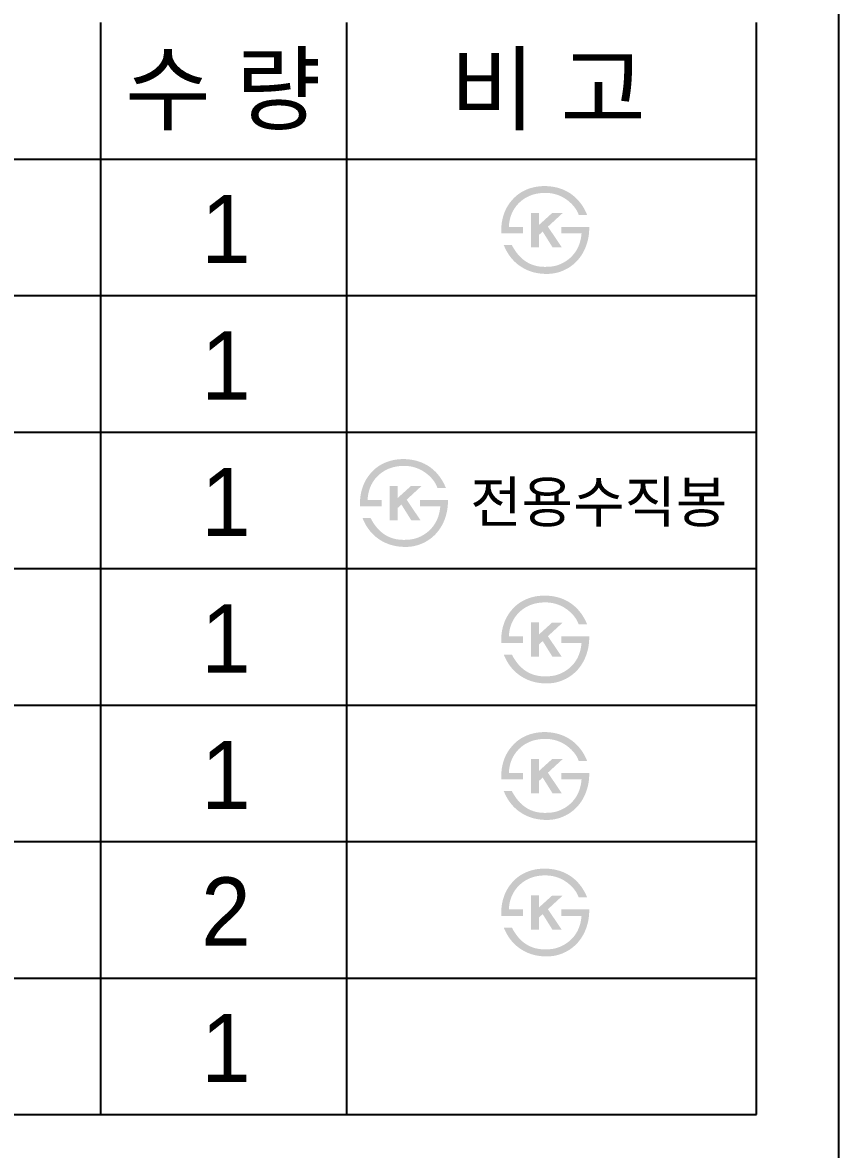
# Model space of a CAD drawing. Header units: millimetres. Extents: x 0 to 5737, y -67 to 2530.
# Drawn here: x 3438.7 to 3737.4, y 1887.2 to 2300 of the extents above; entities that cross this region are included whole.
import ezdxf
from ezdxf.enums import TextEntityAlignment as Align

# ---------------------------------------------------------------- set-up
doc = ezdxf.new("R2010")
doc.units = ezdxf.units.MM
doc.layers.add('TEXT', color=7, linetype='Continuous')
doc.layers.add('도각라인', color=7, linetype='Continuous')
doc.styles.add('타이틀', font='H2GTRM.TTF', dxfattribs={"height": 25})

msp = doc.modelspace()

# ---------------------------------------------------------------- hatches: boundary and pattern name
at = {"layer": 'TEXT'}
for points in [[(3613.93, 2222.79), (3613.91, 2223.2), (3613.9, 2223.61), (3613.9, 2224.02), (3613.91, 2224.42), (3613.92, 2224.83), (3613.95, 2225.23), (3613.98, 2225.63), (3614.02, 2226.03), (3614.07, 2226.42), (3614.12, 2226.82), (3614.19, 2227.21), (3614.26, 2227.6), (3614.35, 2227.99), (3614.44, 2228.37), (3614.54, 2228.76), (3614.65, 2229.14), (3614.77, 2229.52), (3614.9, 2229.9), (3615.03, 2230.28), (3615.18, 2230.65), (3615.33, 2231.01), (3615.5, 2231.37), (3615.67, 2231.72), (3615.85, 2232.07), (3616.03, 2232.41), (3616.23, 2232.74), (3616.43, 2233.07), (3616.64, 2233.39), (3616.86, 2233.71), (3617.09, 2234.02), (3617.33, 2234.32), (3617.83, 2234.94), (3618.1, 2235.24), (3618.38, 2235.54), (3618.66, 2235.83), (3618.95, 2236.1), (3619.25, 2236.37), (3619.55, 2236.63), (3619.86, 2236.88), (3620.18, 2237.12), (3620.5, 2237.36), (3620.84, 2237.58), (3621.17, 2237.79), (3621.52, 2238), (3621.87, 2238.2), (3622.23, 2238.38), (3622.6, 2238.56), (3623, 2238.74), (3623.41, 2238.91), (3623.83, 2239.07), (3624.25, 2239.22), (3624.68, 2239.36), (3625.11, 2239.48), (3625.55, 2239.59), (3625.99, 2239.7), (3626.44, 2239.79), (3626.9, 2239.87), (3627.36, 2239.93), (3627.83, 2239.99), (3628.31, 2240.03), (3628.79, 2240.07), (3629.28, 2240.09), (3629.77, 2240.1), (3630.54, 2240.08), (3630.91, 2240.06), (3631.28, 2240.03), (3631.65, 2240), (3632.01, 2239.96), (3632.37, 2239.91), (3632.73, 2239.86), (3633.08, 2239.8), (3633.43, 2239.74), (3633.77, 2239.66), (3634.11, 2239.59), (3634.45, 2239.5), (3634.79, 2239.41), (3635.11, 2239.32), (3635.44, 2239.21), (3635.76, 2239.1), (3636.08, 2238.99), (3636.39, 2238.87), (3636.7, 2238.74), (3637.01, 2238.6), (3637.31, 2238.46), (3637.61, 2238.31), (3637.91, 2238.16), (3638.2, 2238), (3638.49, 2237.83), (3638.77, 2237.66), (3639.05, 2237.48), (3639.33, 2237.29), (3639.6, 2237.1), (3639.87, 2236.9), (3640.14, 2236.7), (3640.56, 2236.35), (3640.96, 2236), (3641.36, 2235.62), (3641.74, 2235.24), (3642.11, 2234.84), (3642.47, 2234.42), (3642.81, 2234), (3643.15, 2233.56), (3643.47, 2233.1), (3643.77, 2232.63), (3644.07, 2232.15), (3644.35, 2231.65), (3644.62, 2231.14), (3644.88, 2230.62), (3645.12, 2230.08), (3645.35, 2229.53), (3645.35, 2229.53), (3642.25, 2229.53), (3642.25, 2229.53), (3642.19, 2229.71), (3642.12, 2229.88), (3642.06, 2230.06), (3641.98, 2230.23), (3641.91, 2230.4), (3641.83, 2230.57), (3641.74, 2230.74), (3641.66, 2230.91), (3641.56, 2231.08), (3641.47, 2231.25), (3641.37, 2231.41), (3641.27, 2231.58), (3641.16, 2231.74), (3641.05, 2231.91), (3640.93, 2232.07), (3640.81, 2232.23), (3640.69, 2232.39), (3640.57, 2232.55), (3640.3, 2232.87), (3640.02, 2233.19), (3639.72, 2233.5), (3639.41, 2233.81), (3639.09, 2234.11), (3638.74, 2234.41), (3638.38, 2234.71), (3638.15, 2234.89), (3637.92, 2235.06), (3637.69, 2235.23), (3637.45, 2235.39), (3637.21, 2235.54), (3636.97, 2235.69), (3636.73, 2235.84), (3636.48, 2235.97), (3636.24, 2236.11), (3635.99, 2236.23), (3635.74, 2236.35), (3635.49, 2236.47), (3635.23, 2236.58), (3634.98, 2236.68), (3634.72, 2236.78), (3634.46, 2236.88), (3634.2, 2236.96), (3633.94, 2237.05), (3633.67, 2237.12), (3633.4, 2237.19), (3633.13, 2237.26), (3632.86, 2237.32), (3632.59, 2237.37), (3632.32, 2237.42), (3632.04, 2237.46), (3631.76, 2237.5), (3631.48, 2237.53), (3631.2, 2237.55), (3630.91, 2237.57), (3630.63, 2237.59), (3630.34, 2237.6), (3630.05, 2237.6), (3629.7, 2237.6), (3629.36, 2237.59), (3629.02, 2237.57), (3628.68, 2237.55), (3628.35, 2237.52), (3628.02, 2237.48), (3627.69, 2237.44), (3627.37, 2237.39), (3627.05, 2237.33), (3626.74, 2237.27), (3626.43, 2237.2), (3626.12, 2237.13), (3625.82, 2237.05), (3625.52, 2236.96), (3625.23, 2236.86), (3624.93, 2236.76), (3624.65, 2236.66), (3624.36, 2236.54), (3624.08, 2236.42), (3623.8, 2236.29), (3623.53, 2236.16), (3623.26, 2236.02), (3623, 2235.87), (3622.73, 2235.72), (3622.48, 2235.56), (3622.22, 2235.39), (3621.97, 2235.22), (3621.72, 2235.04), (3621.48, 2234.86), (3621.24, 2234.66), (3621.01, 2234.46), (3620.77, 2234.26), (3620.54, 2234.04), (3620.31, 2233.82), (3620.09, 2233.59), (3619.88, 2233.36), (3619.68, 2233.13), (3619.48, 2232.89), (3619.28, 2232.64), (3619.1, 2232.39), (3618.92, 2232.14), (3618.75, 2231.89), (3618.58, 2231.62), (3618.42, 2231.36), (3618.27, 2231.09), (3618.13, 2230.82), (3617.99, 2230.54), (3617.86, 2230.25), (3617.73, 2229.97), (3617.62, 2229.68), (3617.5, 2229.38), (3617.4, 2229.08), (3617.3, 2228.78), (3617.21, 2228.47), (3617.13, 2228.15), (3617.05, 2227.84), (3616.98, 2227.51), (3616.92, 2227.19), (3616.86, 2226.86), (3616.81, 2226.52), (3616.77, 2226.18), (3616.74, 2225.84), (3616.71, 2225.49), (3616.68, 2225.14), (3616.69, 2225.14), (3621.86, 2225.14), (3621.86, 2225.14), (3621.86, 2225.14), (3621.86, 2222.79), (3621.86, 2222.79), (3621.86, 2222.79), (3613.93, 2222.79)], [(3627.69, 2225.83), (3632.49, 2230.18), (3636.36, 2230.18), (3630.99, 2225.23), (3636.02, 2217.72), (3632.64, 2217.72), (3629.08, 2223.43), (3627.69, 2222.19), (3627.69, 2217.72), (3624.74, 2217.72), (3624.74, 2230.29), (3627.69, 2230.29)], [(3646.1, 2225.14), (3646.11, 2224.7), (3646.1, 2224.26), (3646.09, 2223.83), (3646.06, 2223.4), (3646.03, 2222.97), (3645.99, 2222.54), (3645.94, 2222.12), (3645.88, 2221.69), (3645.81, 2221.28), (3645.73, 2220.86), (3645.64, 2220.44), (3645.54, 2220.03), (3645.43, 2219.62), (3645.31, 2219.22), (3645.19, 2218.81), (3645.05, 2218.41), (3644.91, 2218.03), (3644.76, 2217.65), (3644.61, 2217.27), (3644.44, 2216.9), (3644.27, 2216.54), (3644.09, 2216.18), (3643.91, 2215.83), (3643.71, 2215.49), (3643.51, 2215.15), (3643.3, 2214.81), (3643.08, 2214.49), (3642.85, 2214.16), (3642.61, 2213.85), (3642.37, 2213.54), (3642.12, 2213.23), (3641.86, 2212.93), (3641.59, 2212.64), (3641.32, 2212.36), (3641.04, 2212.08), (3640.75, 2211.82), (3640.46, 2211.56), (3640.16, 2211.31), (3639.86, 2211.07), (3639.55, 2210.84), (3639.24, 2210.61), (3638.92, 2210.4), (3638.59, 2210.19), (3638.26, 2209.99), (3637.92, 2209.8), (3637.58, 2209.62), (3637.23, 2209.45), (3636.88, 2209.28), (3636.51, 2209.12), (3636.14, 2208.97), (3635.77, 2208.82), (3635.39, 2208.69), (3635.01, 2208.57), (3634.63, 2208.46), (3634.25, 2208.36), (3633.86, 2208.27), (3633.47, 2208.19), (3633.08, 2208.12), (3632.68, 2208.06), (3632.28, 2208.02), (3631.88, 2207.98), (3631.47, 2207.95), (3631.07, 2207.94), (3630.66, 2207.93), (3629.99, 2207.94), (3629.33, 2207.96), (3628.69, 2208.01), (3628.06, 2208.08), (3627.43, 2208.17), (3627.12, 2208.22), (3626.82, 2208.28), (3626.51, 2208.34), (3626.21, 2208.4), (3625.92, 2208.48), (3625.62, 2208.55), (3625.33, 2208.64), (3625.04, 2208.73), (3624.75, 2208.82), (3624.47, 2208.92), (3624.18, 2209.02), (3623.9, 2209.13), (3623.63, 2209.24), (3623.35, 2209.36), (3623.08, 2209.48), (3622.81, 2209.61), (3622.54, 2209.75), (3622.28, 2209.89), (3622.01, 2210.03), (3621.76, 2210.18), (3621.5, 2210.34), (3620.98, 2210.67), (3620.71, 2210.85), (3620.45, 2211.03), (3620.2, 2211.22), (3619.95, 2211.41), (3619.7, 2211.61), (3619.46, 2211.81), (3619.23, 2212.02), (3618.99, 2212.24), (3618.76, 2212.45), (3618.54, 2212.68), (3618.32, 2212.9), (3618.11, 2213.14), (3617.89, 2213.37), (3617.69, 2213.62), (3617.49, 2213.86), (3617.29, 2214.12), (3617.09, 2214.37), (3616.9, 2214.63), (3616.72, 2214.9), (3616.54, 2215.17), (3616.36, 2215.45), (3616.19, 2215.73), (3616.02, 2216.02), (3615.86, 2216.31), (3615.7, 2216.61), (3615.54, 2216.91), (3615.39, 2217.21), (3615.1, 2217.84), (3614.83, 2218.49), (3614.83, 2218.49), (3617.78, 2218.49), (3617.79, 2218.49), (3618.01, 2218.06), (3618.25, 2217.65), (3618.48, 2217.25), (3618.73, 2216.86), (3618.98, 2216.48), (3619.23, 2216.11), (3619.49, 2215.75), (3619.75, 2215.41), (3620.02, 2215.08), (3620.3, 2214.76), (3620.58, 2214.45), (3620.86, 2214.15), (3621.15, 2213.87), (3621.45, 2213.6), (3621.75, 2213.33), (3622.06, 2213.08), (3622.28, 2212.91), (3622.51, 2212.74), (3622.74, 2212.58), (3622.98, 2212.43), (3623.21, 2212.28), (3623.45, 2212.14), (3623.7, 2212), (3623.94, 2211.87), (3624.19, 2211.74), (3624.44, 2211.63), (3624.7, 2211.51), (3624.95, 2211.41), (3625.21, 2211.31), (3625.48, 2211.21), (3625.74, 2211.12), (3626.01, 2211.04), (3626.28, 2210.96), (3626.55, 2210.89), (3626.83, 2210.83), (3627.11, 2210.77), (3627.39, 2210.72), (3627.68, 2210.67), (3627.96, 2210.63), (3628.25, 2210.59), (3628.55, 2210.57), (3628.84, 2210.54), (3629.14, 2210.53), (3629.44, 2210.52), (3629.75, 2210.51), (3630.05, 2210.51), (3630.36, 2210.52), (3631.22, 2210.54), (3631.5, 2210.56), (3631.77, 2210.58), (3632.03, 2210.6), (3632.3, 2210.63), (3632.57, 2210.67), (3632.83, 2210.71), (3633.09, 2210.76), (3633.35, 2210.81), (3633.61, 2210.87), (3633.87, 2210.93), (3634.12, 2211), (3634.38, 2211.08), (3634.63, 2211.16), (3634.88, 2211.25), (3635.13, 2211.34), (3635.38, 2211.44), (3635.62, 2211.54), (3635.86, 2211.65), (3636.11, 2211.76), (3636.35, 2211.88), (3636.58, 2212.01), (3636.82, 2212.14), (3637.06, 2212.27), (3637.29, 2212.42), (3637.52, 2212.56), (3637.75, 2212.72), (3637.98, 2212.88), (3638.21, 2213.04), (3638.43, 2213.21), (3638.65, 2213.38), (3638.91, 2213.6), (3639.16, 2213.82), (3639.4, 2214.05), (3639.64, 2214.28), (3639.86, 2214.51), (3640.08, 2214.76), (3640.3, 2215), (3640.5, 2215.25), (3640.7, 2215.51), (3640.89, 2215.77), (3641.08, 2216.04), (3641.26, 2216.31), (3641.43, 2216.58), (3641.59, 2216.86), (3641.75, 2217.15), (3641.89, 2217.44), (3642.04, 2217.74), (3642.17, 2218.04), (3642.3, 2218.35), (3642.42, 2218.66), (3642.53, 2218.97), (3642.64, 2219.3), (3642.74, 2219.62), (3642.83, 2219.95), (3642.91, 2220.29), (3642.99, 2220.63), (3643.06, 2220.98), (3643.12, 2221.33), (3643.18, 2221.69), (3643.22, 2222.05), (3643.27, 2222.42), (3643.3, 2222.79), (3643.3, 2222.79), (3635.87, 2222.79), (3635.87, 2222.79), (3635.87, 2222.79), (3635.87, 2225.14), (3635.87, 2225.14), (3635.87, 2225.14), (3646.1, 2225.14)], [(3562.22, 2122.79), (3562.2, 2123.2), (3562.19, 2123.61), (3562.19, 2124.02), (3562.19, 2124.42), (3562.21, 2124.83), (3562.23, 2125.23), (3562.26, 2125.63), (3562.3, 2126.03), (3562.35, 2126.42), (3562.41, 2126.82), (3562.47, 2127.21), (3562.55, 2127.6), (3562.63, 2127.99), (3562.72, 2128.37), (3562.82, 2128.76), (3562.93, 2129.14), (3563.05, 2129.52), (3563.18, 2129.9), (3563.32, 2130.28), (3563.47, 2130.65), (3563.62, 2131.01), (3563.78, 2131.37), (3563.95, 2131.72), (3564.13, 2132.07), (3564.32, 2132.41), (3564.51, 2132.74), (3564.72, 2133.07), (3564.93, 2133.39), (3565.15, 2133.71), (3565.38, 2134.02), (3565.61, 2134.32), (3566.12, 2134.94), (3566.39, 2135.24), (3566.66, 2135.54), (3566.95, 2135.83), (3567.24, 2136.1), (3567.53, 2136.37), (3567.84, 2136.63), (3568.15, 2136.88), (3568.46, 2137.12), (3568.79, 2137.36), (3569.12, 2137.58), (3569.46, 2137.79), (3569.81, 2138), (3570.16, 2138.2), (3570.52, 2138.38), (3570.89, 2138.56), (3571.29, 2138.74), (3571.7, 2138.91), (3572.11, 2139.07), (3572.53, 2139.22), (3572.96, 2139.36), (3573.39, 2139.48), (3573.83, 2139.59), (3574.28, 2139.7), (3574.73, 2139.79), (3575.19, 2139.87), (3575.65, 2139.93), (3576.12, 2139.99), (3576.59, 2140.03), (3577.08, 2140.07), (3577.56, 2140.09), (3578.06, 2140.1), (3578.82, 2140.08), (3579.2, 2140.06), (3579.57, 2140.03), (3579.93, 2140), (3580.3, 2139.96), (3580.66, 2139.91), (3581.01, 2139.86), (3581.37, 2139.8), (3581.71, 2139.74), (3582.06, 2139.66), (3582.4, 2139.59), (3582.74, 2139.5), (3583.07, 2139.41), (3583.4, 2139.32), (3583.73, 2139.21), (3584.05, 2139.1), (3584.36, 2138.99), (3584.68, 2138.87), (3584.99, 2138.74), (3585.3, 2138.6), (3585.6, 2138.46), (3585.9, 2138.31), (3586.19, 2138.16), (3586.49, 2138), (3586.77, 2137.83), (3587.06, 2137.66), (3587.34, 2137.48), (3587.61, 2137.29), (3587.89, 2137.1), (3588.16, 2136.9), (3588.42, 2136.7), (3588.84, 2136.35), (3589.25, 2136), (3589.64, 2135.62), (3590.03, 2135.24), (3590.4, 2134.84), (3590.75, 2134.42), (3591.1, 2134), (3591.43, 2133.56), (3591.75, 2133.1), (3592.06, 2132.63), (3592.35, 2132.15), (3592.63, 2131.65), (3592.9, 2131.14), (3593.16, 2130.62), (3593.4, 2130.08), (3593.64, 2129.53), (3593.64, 2129.53), (3590.53, 2129.53), (3590.53, 2129.53), (3590.47, 2129.71), (3590.41, 2129.88), (3590.34, 2130.06), (3590.27, 2130.23), (3590.19, 2130.4), (3590.11, 2130.57), (3590.03, 2130.74), (3589.94, 2130.91), (3589.85, 2131.08), (3589.75, 2131.25), (3589.65, 2131.41), (3589.55, 2131.58), (3589.44, 2131.74), (3589.33, 2131.91), (3589.22, 2132.07), (3589.1, 2132.23), (3588.98, 2132.39), (3588.85, 2132.55), (3588.59, 2132.87), (3588.3, 2133.19), (3588.01, 2133.5), (3587.7, 2133.81), (3587.37, 2134.11), (3587.03, 2134.41), (3586.67, 2134.71), (3586.44, 2134.89), (3586.21, 2135.06), (3585.97, 2135.23), (3585.73, 2135.39), (3585.5, 2135.54), (3585.26, 2135.69), (3585.01, 2135.84), (3584.77, 2135.97), (3584.52, 2136.11), (3584.27, 2136.23), (3584.02, 2136.35), (3583.77, 2136.47), (3583.52, 2136.58), (3583.26, 2136.68), (3583.01, 2136.78), (3582.75, 2136.88), (3582.48, 2136.96), (3582.22, 2137.05), (3581.96, 2137.12), (3581.69, 2137.19), (3581.42, 2137.26), (3581.15, 2137.32), (3580.87, 2137.37), (3580.6, 2137.42), (3580.32, 2137.46), (3580.04, 2137.5), (3579.76, 2137.53), (3579.48, 2137.55), (3579.2, 2137.57), (3578.91, 2137.59), (3578.62, 2137.6), (3578.33, 2137.6), (3577.99, 2137.6), (3577.64, 2137.59), (3577.3, 2137.57), (3576.97, 2137.55), (3576.63, 2137.52), (3576.3, 2137.48), (3575.98, 2137.44), (3575.66, 2137.39), (3575.34, 2137.33), (3575.02, 2137.27), (3574.71, 2137.2), (3574.41, 2137.13), (3574.1, 2137.05), (3573.81, 2136.96), (3573.51, 2136.86), (3573.22, 2136.76), (3572.93, 2136.66), (3572.65, 2136.54), (3572.37, 2136.42), (3572.09, 2136.29), (3571.82, 2136.16), (3571.55, 2136.02), (3571.28, 2135.87), (3571.02, 2135.72), (3570.76, 2135.56), (3570.51, 2135.39), (3570.26, 2135.22), (3570.01, 2135.04), (3569.77, 2134.86), (3569.53, 2134.66), (3569.29, 2134.46), (3569.06, 2134.26), (3568.83, 2134.04), (3568.6, 2133.82), (3568.38, 2133.59), (3568.17, 2133.36), (3567.96, 2133.13), (3567.76, 2132.89), (3567.57, 2132.64), (3567.38, 2132.39), (3567.2, 2132.14), (3567.03, 2131.89), (3566.87, 2131.62), (3566.71, 2131.36), (3566.56, 2131.09), (3566.41, 2130.82), (3566.27, 2130.54), (3566.14, 2130.25), (3566.02, 2129.97), (3565.9, 2129.68), (3565.79, 2129.38), (3565.69, 2129.08), (3565.59, 2128.78), (3565.5, 2128.47), (3565.41, 2128.15), (3565.34, 2127.84), (3565.27, 2127.51), (3565.2, 2127.19), (3565.15, 2126.86), (3565.1, 2126.52), (3565.06, 2126.18), (3565.02, 2125.84), (3564.99, 2125.49), (3564.97, 2125.14), (3564.97, 2125.14), (3570.15, 2125.14), (3570.15, 2125.14), (3570.15, 2125.14), (3570.15, 2122.79), (3570.15, 2122.79), (3570.15, 2122.79), (3562.22, 2122.79)], [(3575.98, 2125.83), (3580.78, 2130.18), (3584.64, 2130.18), (3579.28, 2125.23), (3584.31, 2117.72), (3580.93, 2117.72), (3577.36, 2123.43), (3575.98, 2122.19), (3575.98, 2117.72), (3573.02, 2117.72), (3573.02, 2130.29), (3575.98, 2130.29)], [(3594.39, 2125.14), (3594.39, 2124.7), (3594.39, 2124.26), (3594.37, 2123.83), (3594.35, 2123.4), (3594.32, 2122.97), (3594.27, 2122.54), (3594.22, 2122.12), (3594.16, 2121.69), (3594.09, 2121.28), (3594.01, 2120.86), (3593.92, 2120.44), (3593.82, 2120.03), (3593.72, 2119.62), (3593.6, 2119.22), (3593.47, 2118.81), (3593.34, 2118.41), (3593.2, 2118.03), (3593.05, 2117.65), (3592.89, 2117.27), (3592.73, 2116.9), (3592.56, 2116.54), (3592.38, 2116.18), (3592.19, 2115.83), (3591.99, 2115.49), (3591.79, 2115.15), (3591.58, 2114.81), (3591.36, 2114.49), (3591.13, 2114.16), (3590.9, 2113.85), (3590.66, 2113.54), (3590.41, 2113.23), (3590.15, 2112.93), (3589.88, 2112.64), (3589.6, 2112.36), (3589.32, 2112.08), (3589.04, 2111.82), (3588.74, 2111.56), (3588.45, 2111.31), (3588.14, 2111.07), (3587.84, 2110.84), (3587.52, 2110.61), (3587.2, 2110.4), (3586.88, 2110.19), (3586.54, 2109.99), (3586.21, 2109.8), (3585.86, 2109.62), (3585.52, 2109.45), (3585.16, 2109.28), (3584.8, 2109.12), (3584.43, 2108.97), (3584.05, 2108.82), (3583.68, 2108.69), (3583.3, 2108.57), (3582.92, 2108.46), (3582.53, 2108.36), (3582.15, 2108.27), (3581.76, 2108.19), (3581.36, 2108.12), (3580.97, 2108.06), (3580.57, 2108.02), (3580.16, 2107.98), (3579.76, 2107.95), (3579.35, 2107.94), (3578.94, 2107.93), (3578.27, 2107.94), (3577.62, 2107.96), (3576.97, 2108.01), (3576.34, 2108.08), (3575.72, 2108.17), (3575.41, 2108.22), (3575.1, 2108.28), (3574.8, 2108.34), (3574.5, 2108.4), (3574.2, 2108.48), (3573.91, 2108.55), (3573.61, 2108.64), (3573.32, 2108.73), (3573.04, 2108.82), (3572.75, 2108.92), (3572.47, 2109.02), (3572.19, 2109.13), (3571.91, 2109.24), (3571.64, 2109.36), (3571.36, 2109.48), (3571.09, 2109.61), (3570.83, 2109.75), (3570.56, 2109.89), (3570.3, 2110.03), (3570.04, 2110.18), (3569.78, 2110.34), (3569.26, 2110.67), (3569, 2110.85), (3568.74, 2111.03), (3568.48, 2111.22), (3568.23, 2111.41), (3567.99, 2111.61), (3567.75, 2111.81), (3567.51, 2112.02), (3567.28, 2112.24), (3567.05, 2112.45), (3566.83, 2112.68), (3566.61, 2112.9), (3566.39, 2113.14), (3566.18, 2113.37), (3565.97, 2113.62), (3565.77, 2113.86), (3565.57, 2114.12), (3565.38, 2114.37), (3565.19, 2114.63), (3565, 2114.9), (3564.82, 2115.17), (3564.65, 2115.45), (3564.47, 2115.73), (3564.31, 2116.02), (3564.14, 2116.31), (3563.98, 2116.61), (3563.83, 2116.91), (3563.68, 2117.21), (3563.39, 2117.84), (3563.12, 2118.49), (3563.12, 2118.49), (3566.07, 2118.49), (3566.07, 2118.49), (3566.3, 2118.06), (3566.53, 2117.65), (3566.77, 2117.25), (3567.01, 2116.86), (3567.26, 2116.48), (3567.51, 2116.11), (3567.77, 2115.75), (3568.04, 2115.41), (3568.31, 2115.08), (3568.58, 2114.76), (3568.86, 2114.45), (3569.15, 2114.15), (3569.44, 2113.87), (3569.73, 2113.6), (3570.03, 2113.33), (3570.34, 2113.08), (3570.57, 2112.91), (3570.8, 2112.74), (3571.03, 2112.58), (3571.26, 2112.43), (3571.5, 2112.28), (3571.74, 2112.14), (3571.98, 2112), (3572.23, 2111.87), (3572.48, 2111.74), (3572.73, 2111.63), (3572.98, 2111.51), (3573.24, 2111.41), (3573.5, 2111.31), (3573.76, 2111.21), (3574.03, 2111.12), (3574.29, 2111.04), (3574.56, 2110.96), (3574.84, 2110.89), (3575.11, 2110.83), (3575.39, 2110.77), (3575.68, 2110.72), (3575.96, 2110.67), (3576.25, 2110.63), (3576.54, 2110.59), (3576.83, 2110.57), (3577.13, 2110.54), (3577.43, 2110.53), (3577.73, 2110.52), (3578.03, 2110.51), (3578.34, 2110.51), (3578.65, 2110.52), (3579.51, 2110.54), (3579.78, 2110.56), (3580.05, 2110.58), (3580.32, 2110.6), (3580.59, 2110.63), (3580.85, 2110.67), (3581.12, 2110.71), (3581.38, 2110.76), (3581.64, 2110.81), (3581.9, 2110.87), (3582.15, 2110.93), (3582.41, 2111), (3582.66, 2111.08), (3582.91, 2111.16), (3583.16, 2111.25), (3583.41, 2111.34), (3583.66, 2111.44), (3583.91, 2111.54), (3584.15, 2111.65), (3584.39, 2111.76), (3584.63, 2111.88), (3584.87, 2112.01), (3585.11, 2112.14), (3585.34, 2112.27), (3585.57, 2112.42), (3585.81, 2112.56), (3586.04, 2112.72), (3586.26, 2112.88), (3586.49, 2113.04), (3586.72, 2113.21), (3586.94, 2113.38), (3587.19, 2113.6), (3587.44, 2113.82), (3587.69, 2114.05), (3587.92, 2114.28), (3588.15, 2114.51), (3588.37, 2114.76), (3588.58, 2115), (3588.79, 2115.25), (3588.99, 2115.51), (3589.18, 2115.77), (3589.36, 2116.04), (3589.54, 2116.31), (3589.71, 2116.58), (3589.87, 2116.86), (3590.03, 2117.15), (3590.18, 2117.44), (3590.32, 2117.74), (3590.45, 2118.04), (3590.58, 2118.35), (3590.7, 2118.66), (3590.82, 2118.97), (3590.92, 2119.3), (3591.02, 2119.62), (3591.11, 2119.95), (3591.2, 2120.29), (3591.27, 2120.63), (3591.34, 2120.98), (3591.41, 2121.33), (3591.46, 2121.69), (3591.51, 2122.05), (3591.55, 2122.42), (3591.59, 2122.79), (3591.58, 2122.79), (3584.16, 2122.79), (3584.16, 2122.79), (3584.16, 2122.79), (3584.16, 2125.14), (3584.16, 2125.14), (3584.16, 2125.14), (3594.38, 2125.14)], [(3613.93, 2072.79), (3613.91, 2073.2), (3613.9, 2073.61), (3613.9, 2074.02), (3613.91, 2074.42), (3613.92, 2074.83), (3613.95, 2075.23), (3613.98, 2075.63), (3614.02, 2076.03), (3614.07, 2076.42), (3614.12, 2076.82), (3614.19, 2077.21), (3614.26, 2077.6), (3614.35, 2077.99), (3614.44, 2078.37), (3614.54, 2078.76), (3614.65, 2079.14), (3614.77, 2079.52), (3614.9, 2079.9), (3615.03, 2080.28), (3615.18, 2080.65), (3615.33, 2081.01), (3615.5, 2081.37), (3615.67, 2081.72), (3615.85, 2082.07), (3616.03, 2082.41), (3616.23, 2082.74), (3616.43, 2083.07), (3616.64, 2083.39), (3616.86, 2083.71), (3617.09, 2084.02), (3617.33, 2084.32), (3617.83, 2084.94), (3618.1, 2085.24), (3618.38, 2085.54), (3618.66, 2085.83), (3618.95, 2086.1), (3619.25, 2086.37), (3619.55, 2086.63), (3619.86, 2086.88), (3620.18, 2087.12), (3620.5, 2087.36), (3620.84, 2087.58), (3621.17, 2087.79), (3621.52, 2088), (3621.87, 2088.2), (3622.23, 2088.38), (3622.6, 2088.56), (3623, 2088.74), (3623.41, 2088.91), (3623.83, 2089.07), (3624.25, 2089.22), (3624.68, 2089.36), (3625.11, 2089.48), (3625.55, 2089.59), (3625.99, 2089.7), (3626.44, 2089.79), (3626.9, 2089.87), (3627.36, 2089.93), (3627.83, 2089.99), (3628.31, 2090.03), (3628.79, 2090.07), (3629.28, 2090.09), (3629.77, 2090.1), (3630.54, 2090.08), (3630.91, 2090.06), (3631.28, 2090.03), (3631.65, 2090), (3632.01, 2089.96), (3632.37, 2089.91), (3632.73, 2089.86), (3633.08, 2089.8), (3633.43, 2089.74), (3633.77, 2089.66), (3634.11, 2089.59), (3634.45, 2089.5), (3634.79, 2089.41), (3635.11, 2089.32), (3635.44, 2089.21), (3635.76, 2089.1), (3636.08, 2088.99), (3636.39, 2088.87), (3636.7, 2088.74), (3637.01, 2088.6), (3637.31, 2088.46), (3637.61, 2088.31), (3637.91, 2088.16), (3638.2, 2088), (3638.49, 2087.83), (3638.77, 2087.66), (3639.05, 2087.48), (3639.33, 2087.29), (3639.6, 2087.1), (3639.87, 2086.9), (3640.14, 2086.7), (3640.56, 2086.35), (3640.96, 2086), (3641.36, 2085.62), (3641.74, 2085.24), (3642.11, 2084.84), (3642.47, 2084.42), (3642.81, 2084), (3643.15, 2083.56), (3643.47, 2083.1), (3643.77, 2082.63), (3644.07, 2082.15), (3644.35, 2081.65), (3644.62, 2081.14), (3644.88, 2080.62), (3645.12, 2080.08), (3645.35, 2079.53), (3645.35, 2079.53), (3642.25, 2079.53), (3642.25, 2079.53), (3642.19, 2079.71), (3642.12, 2079.88), (3642.06, 2080.06), (3641.98, 2080.23), (3641.91, 2080.4), (3641.83, 2080.57), (3641.74, 2080.74), (3641.66, 2080.91), (3641.56, 2081.08), (3641.47, 2081.25), (3641.37, 2081.41), (3641.27, 2081.58), (3641.16, 2081.74), (3641.05, 2081.91), (3640.93, 2082.07), (3640.81, 2082.23), (3640.69, 2082.39), (3640.57, 2082.55), (3640.3, 2082.87), (3640.02, 2083.19), (3639.72, 2083.5), (3639.41, 2083.81), (3639.09, 2084.11), (3638.74, 2084.41), (3638.38, 2084.71), (3638.15, 2084.89), (3637.92, 2085.06), (3637.69, 2085.23), (3637.45, 2085.39), (3637.21, 2085.54), (3636.97, 2085.69), (3636.73, 2085.84), (3636.48, 2085.97), (3636.24, 2086.11), (3635.99, 2086.23), (3635.74, 2086.35), (3635.49, 2086.47), (3635.23, 2086.58), (3634.98, 2086.68), (3634.72, 2086.78), (3634.46, 2086.88), (3634.2, 2086.96), (3633.94, 2087.05), (3633.67, 2087.12), (3633.4, 2087.19), (3633.13, 2087.26), (3632.86, 2087.32), (3632.59, 2087.37), (3632.32, 2087.42), (3632.04, 2087.46), (3631.76, 2087.5), (3631.48, 2087.53), (3631.2, 2087.55), (3630.91, 2087.57), (3630.63, 2087.59), (3630.34, 2087.6), (3630.05, 2087.6), (3629.7, 2087.6), (3629.36, 2087.59), (3629.02, 2087.57), (3628.68, 2087.55), (3628.35, 2087.52), (3628.02, 2087.48), (3627.69, 2087.44), (3627.37, 2087.39), (3627.05, 2087.33), (3626.74, 2087.27), (3626.43, 2087.2), (3626.12, 2087.13), (3625.82, 2087.05), (3625.52, 2086.96), (3625.23, 2086.86), (3624.93, 2086.76), (3624.65, 2086.66), (3624.36, 2086.54), (3624.08, 2086.42), (3623.8, 2086.29), (3623.53, 2086.16), (3623.26, 2086.02), (3623, 2085.87), (3622.73, 2085.72), (3622.48, 2085.56), (3622.22, 2085.39), (3621.97, 2085.22), (3621.72, 2085.04), (3621.48, 2084.86), (3621.24, 2084.66), (3621.01, 2084.46), (3620.77, 2084.26), (3620.54, 2084.04), (3620.31, 2083.82), (3620.09, 2083.59), (3619.88, 2083.36), (3619.68, 2083.13), (3619.48, 2082.89), (3619.28, 2082.64), (3619.1, 2082.39), (3618.92, 2082.14), (3618.75, 2081.89), (3618.58, 2081.62), (3618.42, 2081.36), (3618.27, 2081.09), (3618.13, 2080.82), (3617.99, 2080.54), (3617.86, 2080.25), (3617.73, 2079.97), (3617.62, 2079.68), (3617.5, 2079.38), (3617.4, 2079.08), (3617.3, 2078.78), (3617.21, 2078.47), (3617.13, 2078.15), (3617.05, 2077.84), (3616.98, 2077.51), (3616.92, 2077.19), (3616.86, 2076.86), (3616.81, 2076.52), (3616.77, 2076.18), (3616.74, 2075.84), (3616.71, 2075.49), (3616.68, 2075.14), (3616.69, 2075.14), (3621.86, 2075.14), (3621.86, 2075.14), (3621.86, 2075.14), (3621.86, 2072.79), (3621.86, 2072.79), (3621.86, 2072.79), (3613.93, 2072.79)], [(3627.69, 2075.83), (3632.49, 2080.18), (3636.36, 2080.18), (3630.99, 2075.23), (3636.02, 2067.72), (3632.64, 2067.72), (3629.08, 2073.43), (3627.69, 2072.19), (3627.69, 2067.72), (3624.74, 2067.72), (3624.74, 2080.29), (3627.69, 2080.29)], [(3646.1, 2075.14), (3646.11, 2074.7), (3646.1, 2074.26), (3646.09, 2073.83), (3646.06, 2073.4), (3646.03, 2072.97), (3645.99, 2072.54), (3645.94, 2072.12), (3645.88, 2071.69), (3645.81, 2071.28), (3645.73, 2070.86), (3645.64, 2070.44), (3645.54, 2070.03), (3645.43, 2069.62), (3645.31, 2069.22), (3645.19, 2068.81), (3645.05, 2068.41), (3644.91, 2068.03), (3644.76, 2067.65), (3644.61, 2067.27), (3644.44, 2066.9), (3644.27, 2066.54), (3644.09, 2066.18), (3643.91, 2065.83), (3643.71, 2065.49), (3643.51, 2065.15), (3643.3, 2064.81), (3643.08, 2064.49), (3642.85, 2064.16), (3642.61, 2063.85), (3642.37, 2063.54), (3642.12, 2063.23), (3641.86, 2062.93), (3641.59, 2062.64), (3641.32, 2062.36), (3641.04, 2062.08), (3640.75, 2061.82), (3640.46, 2061.56), (3640.16, 2061.31), (3639.86, 2061.07), (3639.55, 2060.84), (3639.24, 2060.61), (3638.92, 2060.4), (3638.59, 2060.19), (3638.26, 2059.99), (3637.92, 2059.8), (3637.58, 2059.62), (3637.23, 2059.45), (3636.88, 2059.28), (3636.51, 2059.12), (3636.14, 2058.97), (3635.77, 2058.82), (3635.39, 2058.69), (3635.01, 2058.57), (3634.63, 2058.46), (3634.25, 2058.36), (3633.86, 2058.27), (3633.47, 2058.19), (3633.08, 2058.12), (3632.68, 2058.06), (3632.28, 2058.02), (3631.88, 2057.98), (3631.47, 2057.95), (3631.07, 2057.94), (3630.66, 2057.93), (3629.99, 2057.94), (3629.33, 2057.96), (3628.69, 2058.01), (3628.06, 2058.08), (3627.43, 2058.17), (3627.12, 2058.22), (3626.82, 2058.28), (3626.51, 2058.34), (3626.21, 2058.4), (3625.92, 2058.48), (3625.62, 2058.55), (3625.33, 2058.64), (3625.04, 2058.73), (3624.75, 2058.82), (3624.47, 2058.92), (3624.18, 2059.02), (3623.9, 2059.13), (3623.63, 2059.24), (3623.35, 2059.36), (3623.08, 2059.48), (3622.81, 2059.61), (3622.54, 2059.75), (3622.28, 2059.89), (3622.01, 2060.03), (3621.76, 2060.18), (3621.5, 2060.34), (3620.98, 2060.67), (3620.71, 2060.85), (3620.45, 2061.03), (3620.2, 2061.22), (3619.95, 2061.41), (3619.7, 2061.61), (3619.46, 2061.81), (3619.23, 2062.02), (3618.99, 2062.24), (3618.76, 2062.45), (3618.54, 2062.68), (3618.32, 2062.9), (3618.11, 2063.14), (3617.89, 2063.37), (3617.69, 2063.62), (3617.49, 2063.86), (3617.29, 2064.12), (3617.09, 2064.37), (3616.9, 2064.63), (3616.72, 2064.9), (3616.54, 2065.17), (3616.36, 2065.45), (3616.19, 2065.73), (3616.02, 2066.02), (3615.86, 2066.31), (3615.7, 2066.61), (3615.54, 2066.91), (3615.39, 2067.21), (3615.1, 2067.84), (3614.83, 2068.49), (3614.83, 2068.49), (3617.78, 2068.49), (3617.79, 2068.49), (3618.01, 2068.06), (3618.25, 2067.65), (3618.48, 2067.25), (3618.73, 2066.86), (3618.98, 2066.48), (3619.23, 2066.11), (3619.49, 2065.75), (3619.75, 2065.41), (3620.02, 2065.08), (3620.3, 2064.76), (3620.58, 2064.45), (3620.86, 2064.15), (3621.15, 2063.87), (3621.45, 2063.6), (3621.75, 2063.33), (3622.06, 2063.08), (3622.28, 2062.91), (3622.51, 2062.74), (3622.74, 2062.58), (3622.98, 2062.43), (3623.21, 2062.28), (3623.45, 2062.14), (3623.7, 2062), (3623.94, 2061.87), (3624.19, 2061.74), (3624.44, 2061.63), (3624.7, 2061.51), (3624.95, 2061.41), (3625.21, 2061.31), (3625.48, 2061.21), (3625.74, 2061.12), (3626.01, 2061.04), (3626.28, 2060.96), (3626.55, 2060.89), (3626.83, 2060.83), (3627.11, 2060.77), (3627.39, 2060.72), (3627.68, 2060.67), (3627.96, 2060.63), (3628.25, 2060.59), (3628.55, 2060.57), (3628.84, 2060.54), (3629.14, 2060.53), (3629.44, 2060.52), (3629.75, 2060.51), (3630.05, 2060.51), (3630.36, 2060.52), (3631.22, 2060.54), (3631.5, 2060.56), (3631.77, 2060.58), (3632.03, 2060.6), (3632.3, 2060.63), (3632.57, 2060.67), (3632.83, 2060.71), (3633.09, 2060.76), (3633.35, 2060.81), (3633.61, 2060.87), (3633.87, 2060.93), (3634.12, 2061), (3634.38, 2061.08), (3634.63, 2061.16), (3634.88, 2061.25), (3635.13, 2061.34), (3635.38, 2061.44), (3635.62, 2061.54), (3635.86, 2061.65), (3636.11, 2061.76), (3636.35, 2061.88), (3636.58, 2062.01), (3636.82, 2062.14), (3637.06, 2062.27), (3637.29, 2062.42), (3637.52, 2062.56), (3637.75, 2062.72), (3637.98, 2062.88), (3638.21, 2063.04), (3638.43, 2063.21), (3638.65, 2063.38), (3638.91, 2063.6), (3639.16, 2063.82), (3639.4, 2064.05), (3639.64, 2064.28), (3639.86, 2064.51), (3640.08, 2064.76), (3640.3, 2065), (3640.5, 2065.25), (3640.7, 2065.51), (3640.89, 2065.77), (3641.08, 2066.04), (3641.26, 2066.31), (3641.43, 2066.58), (3641.59, 2066.86), (3641.75, 2067.15), (3641.89, 2067.44), (3642.04, 2067.74), (3642.17, 2068.04), (3642.3, 2068.35), (3642.42, 2068.66), (3642.53, 2068.97), (3642.64, 2069.3), (3642.74, 2069.62), (3642.83, 2069.95), (3642.91, 2070.29), (3642.99, 2070.63), (3643.06, 2070.98), (3643.12, 2071.33), (3643.18, 2071.69), (3643.22, 2072.05), (3643.27, 2072.42), (3643.3, 2072.79), (3643.3, 2072.79), (3635.87, 2072.79), (3635.87, 2072.79), (3635.87, 2072.79), (3635.87, 2075.14), (3635.87, 2075.14), (3635.87, 2075.14), (3646.1, 2075.14)], [(3613.93, 2022.79), (3613.91, 2023.2), (3613.9, 2023.61), (3613.9, 2024.02), (3613.91, 2024.42), (3613.92, 2024.83), (3613.95, 2025.23), (3613.98, 2025.63), (3614.02, 2026.03), (3614.07, 2026.42), (3614.12, 2026.82), (3614.19, 2027.21), (3614.26, 2027.6), (3614.35, 2027.99), (3614.44, 2028.37), (3614.54, 2028.76), (3614.65, 2029.14), (3614.77, 2029.52), (3614.9, 2029.9), (3615.03, 2030.28), (3615.18, 2030.65), (3615.33, 2031.01), (3615.5, 2031.37), (3615.67, 2031.72), (3615.85, 2032.07), (3616.03, 2032.41), (3616.23, 2032.74), (3616.43, 2033.07), (3616.64, 2033.39), (3616.86, 2033.71), (3617.09, 2034.02), (3617.33, 2034.32), (3617.83, 2034.94), (3618.1, 2035.24), (3618.38, 2035.54), (3618.66, 2035.83), (3618.95, 2036.1), (3619.25, 2036.37), (3619.55, 2036.63), (3619.86, 2036.88), (3620.18, 2037.12), (3620.5, 2037.36), (3620.84, 2037.58), (3621.17, 2037.79), (3621.52, 2038), (3621.87, 2038.2), (3622.23, 2038.38), (3622.6, 2038.56), (3623, 2038.74), (3623.41, 2038.91), (3623.83, 2039.07), (3624.25, 2039.22), (3624.68, 2039.36), (3625.11, 2039.48), (3625.55, 2039.59), (3625.99, 2039.7), (3626.44, 2039.79), (3626.9, 2039.87), (3627.36, 2039.93), (3627.83, 2039.99), (3628.31, 2040.03), (3628.79, 2040.07), (3629.28, 2040.09), (3629.77, 2040.1), (3630.54, 2040.08), (3630.91, 2040.06), (3631.28, 2040.03), (3631.65, 2040), (3632.01, 2039.96), (3632.37, 2039.91), (3632.73, 2039.86), (3633.08, 2039.8), (3633.43, 2039.74), (3633.77, 2039.66), (3634.11, 2039.59), (3634.45, 2039.5), (3634.79, 2039.41), (3635.11, 2039.32), (3635.44, 2039.21), (3635.76, 2039.1), (3636.08, 2038.99), (3636.39, 2038.87), (3636.7, 2038.74), (3637.01, 2038.6), (3637.31, 2038.46), (3637.61, 2038.31), (3637.91, 2038.16), (3638.2, 2038), (3638.49, 2037.83), (3638.77, 2037.66), (3639.05, 2037.48), (3639.33, 2037.29), (3639.6, 2037.1), (3639.87, 2036.9), (3640.14, 2036.7), (3640.56, 2036.35), (3640.96, 2036), (3641.36, 2035.62), (3641.74, 2035.24), (3642.11, 2034.84), (3642.47, 2034.42), (3642.81, 2034), (3643.15, 2033.56), (3643.47, 2033.1), (3643.77, 2032.63), (3644.07, 2032.15), (3644.35, 2031.65), (3644.62, 2031.14), (3644.88, 2030.62), (3645.12, 2030.08), (3645.35, 2029.53), (3645.35, 2029.53), (3642.25, 2029.53), (3642.25, 2029.53), (3642.19, 2029.71), (3642.12, 2029.88), (3642.06, 2030.06), (3641.98, 2030.23), (3641.91, 2030.4), (3641.83, 2030.57), (3641.74, 2030.74), (3641.66, 2030.91), (3641.56, 2031.08), (3641.47, 2031.25), (3641.37, 2031.41), (3641.27, 2031.58), (3641.16, 2031.74), (3641.05, 2031.91), (3640.93, 2032.07), (3640.81, 2032.23), (3640.69, 2032.39), (3640.57, 2032.55), (3640.3, 2032.87), (3640.02, 2033.19), (3639.72, 2033.5), (3639.41, 2033.81), (3639.09, 2034.11), (3638.74, 2034.41), (3638.38, 2034.71), (3638.15, 2034.89), (3637.92, 2035.06), (3637.69, 2035.23), (3637.45, 2035.39), (3637.21, 2035.54), (3636.97, 2035.69), (3636.73, 2035.84), (3636.48, 2035.97), (3636.24, 2036.11), (3635.99, 2036.23), (3635.74, 2036.35), (3635.49, 2036.47), (3635.23, 2036.58), (3634.98, 2036.68), (3634.72, 2036.78), (3634.46, 2036.88), (3634.2, 2036.96), (3633.94, 2037.05), (3633.67, 2037.12), (3633.4, 2037.19), (3633.13, 2037.26), (3632.86, 2037.32), (3632.59, 2037.37), (3632.32, 2037.42), (3632.04, 2037.46), (3631.76, 2037.5), (3631.48, 2037.53), (3631.2, 2037.55), (3630.91, 2037.57), (3630.63, 2037.59), (3630.34, 2037.6), (3630.05, 2037.6), (3629.7, 2037.6), (3629.36, 2037.59), (3629.02, 2037.57), (3628.68, 2037.55), (3628.35, 2037.52), (3628.02, 2037.48), (3627.69, 2037.44), (3627.37, 2037.39), (3627.05, 2037.33), (3626.74, 2037.27), (3626.43, 2037.2), (3626.12, 2037.13), (3625.82, 2037.05), (3625.52, 2036.96), (3625.23, 2036.86), (3624.93, 2036.76), (3624.65, 2036.66), (3624.36, 2036.54), (3624.08, 2036.42), (3623.8, 2036.29), (3623.53, 2036.16), (3623.26, 2036.02), (3623, 2035.87), (3622.73, 2035.72), (3622.48, 2035.56), (3622.22, 2035.39), (3621.97, 2035.22), (3621.72, 2035.04), (3621.48, 2034.86), (3621.24, 2034.66), (3621.01, 2034.46), (3620.77, 2034.26), (3620.54, 2034.04), (3620.31, 2033.82), (3620.09, 2033.59), (3619.88, 2033.36), (3619.68, 2033.13), (3619.48, 2032.89), (3619.28, 2032.64), (3619.1, 2032.39), (3618.92, 2032.14), (3618.75, 2031.89), (3618.58, 2031.62), (3618.42, 2031.36), (3618.27, 2031.09), (3618.13, 2030.82), (3617.99, 2030.54), (3617.86, 2030.25), (3617.73, 2029.97), (3617.62, 2029.68), (3617.5, 2029.38), (3617.4, 2029.08), (3617.3, 2028.78), (3617.21, 2028.47), (3617.13, 2028.15), (3617.05, 2027.84), (3616.98, 2027.51), (3616.92, 2027.19), (3616.86, 2026.86), (3616.81, 2026.52), (3616.77, 2026.18), (3616.74, 2025.84), (3616.71, 2025.49), (3616.68, 2025.14), (3616.69, 2025.14), (3621.86, 2025.14), (3621.86, 2025.14), (3621.86, 2025.14), (3621.86, 2022.79), (3621.86, 2022.79), (3621.86, 2022.79), (3613.93, 2022.79)], [(3627.69, 2025.83), (3632.49, 2030.18), (3636.36, 2030.18), (3630.99, 2025.23), (3636.02, 2017.72), (3632.64, 2017.72), (3629.08, 2023.43), (3627.69, 2022.19), (3627.69, 2017.72), (3624.74, 2017.72), (3624.74, 2030.29), (3627.69, 2030.29)], [(3646.1, 2025.14), (3646.11, 2024.7), (3646.1, 2024.26), (3646.09, 2023.83), (3646.06, 2023.4), (3646.03, 2022.97), (3645.99, 2022.54), (3645.94, 2022.12), (3645.88, 2021.69), (3645.81, 2021.28), (3645.73, 2020.86), (3645.64, 2020.44), (3645.54, 2020.03), (3645.43, 2019.62), (3645.31, 2019.22), (3645.19, 2018.81), (3645.05, 2018.41), (3644.91, 2018.03), (3644.76, 2017.65), (3644.61, 2017.27), (3644.44, 2016.9), (3644.27, 2016.54), (3644.09, 2016.18), (3643.91, 2015.83), (3643.71, 2015.49), (3643.51, 2015.15), (3643.3, 2014.81), (3643.08, 2014.49), (3642.85, 2014.16), (3642.61, 2013.85), (3642.37, 2013.54), (3642.12, 2013.23), (3641.86, 2012.93), (3641.59, 2012.64), (3641.32, 2012.36), (3641.04, 2012.08), (3640.75, 2011.82), (3640.46, 2011.56), (3640.16, 2011.31), (3639.86, 2011.07), (3639.55, 2010.84), (3639.24, 2010.61), (3638.92, 2010.4), (3638.59, 2010.19), (3638.26, 2009.99), (3637.92, 2009.8), (3637.58, 2009.62), (3637.23, 2009.45), (3636.88, 2009.28), (3636.51, 2009.12), (3636.14, 2008.97), (3635.77, 2008.82), (3635.39, 2008.69), (3635.01, 2008.57), (3634.63, 2008.46), (3634.25, 2008.36), (3633.86, 2008.27), (3633.47, 2008.19), (3633.08, 2008.12), (3632.68, 2008.06), (3632.28, 2008.02), (3631.88, 2007.98), (3631.47, 2007.95), (3631.07, 2007.94), (3630.66, 2007.93), (3629.99, 2007.94), (3629.33, 2007.96), (3628.69, 2008.01), (3628.06, 2008.08), (3627.43, 2008.17), (3627.12, 2008.22), (3626.82, 2008.28), (3626.51, 2008.34), (3626.21, 2008.4), (3625.92, 2008.48), (3625.62, 2008.55), (3625.33, 2008.64), (3625.04, 2008.73), (3624.75, 2008.82), (3624.47, 2008.92), (3624.18, 2009.02), (3623.9, 2009.13), (3623.63, 2009.24), (3623.35, 2009.36), (3623.08, 2009.48), (3622.81, 2009.61), (3622.54, 2009.75), (3622.28, 2009.89), (3622.01, 2010.03), (3621.76, 2010.18), (3621.5, 2010.34), (3620.98, 2010.67), (3620.71, 2010.85), (3620.45, 2011.03), (3620.2, 2011.22), (3619.95, 2011.41), (3619.7, 2011.61), (3619.46, 2011.81), (3619.23, 2012.02), (3618.99, 2012.24), (3618.76, 2012.45), (3618.54, 2012.68), (3618.32, 2012.9), (3618.11, 2013.14), (3617.89, 2013.37), (3617.69, 2013.62), (3617.49, 2013.86), (3617.29, 2014.12), (3617.09, 2014.37), (3616.9, 2014.63), (3616.72, 2014.9), (3616.54, 2015.17), (3616.36, 2015.45), (3616.19, 2015.73), (3616.02, 2016.02), (3615.86, 2016.31), (3615.7, 2016.61), (3615.54, 2016.91), (3615.39, 2017.21), (3615.1, 2017.84), (3614.83, 2018.49), (3614.83, 2018.49), (3617.78, 2018.49), (3617.79, 2018.49), (3618.01, 2018.06), (3618.25, 2017.65), (3618.48, 2017.25), (3618.73, 2016.86), (3618.98, 2016.48), (3619.23, 2016.11), (3619.49, 2015.75), (3619.75, 2015.41), (3620.02, 2015.08), (3620.3, 2014.76), (3620.58, 2014.45), (3620.86, 2014.15), (3621.15, 2013.87), (3621.45, 2013.6), (3621.75, 2013.33), (3622.06, 2013.08), (3622.28, 2012.91), (3622.51, 2012.74), (3622.74, 2012.58), (3622.98, 2012.43), (3623.21, 2012.28), (3623.45, 2012.14), (3623.7, 2012), (3623.94, 2011.87), (3624.19, 2011.74), (3624.44, 2011.63), (3624.7, 2011.51), (3624.95, 2011.41), (3625.21, 2011.31), (3625.48, 2011.21), (3625.74, 2011.12), (3626.01, 2011.04), (3626.28, 2010.96), (3626.55, 2010.89), (3626.83, 2010.83), (3627.11, 2010.77), (3627.39, 2010.72), (3627.68, 2010.67), (3627.96, 2010.63), (3628.25, 2010.59), (3628.55, 2010.57), (3628.84, 2010.54), (3629.14, 2010.53), (3629.44, 2010.52), (3629.75, 2010.51), (3630.05, 2010.51), (3630.36, 2010.52), (3631.22, 2010.54), (3631.5, 2010.56), (3631.77, 2010.58), (3632.03, 2010.6), (3632.3, 2010.63), (3632.57, 2010.67), (3632.83, 2010.71), (3633.09, 2010.76), (3633.35, 2010.81), (3633.61, 2010.87), (3633.87, 2010.93), (3634.12, 2011), (3634.38, 2011.08), (3634.63, 2011.16), (3634.88, 2011.25), (3635.13, 2011.34), (3635.38, 2011.44), (3635.62, 2011.54), (3635.86, 2011.65), (3636.11, 2011.76), (3636.35, 2011.88), (3636.58, 2012.01), (3636.82, 2012.14), (3637.06, 2012.27), (3637.29, 2012.42), (3637.52, 2012.56), (3637.75, 2012.72), (3637.98, 2012.88), (3638.21, 2013.04), (3638.43, 2013.21), (3638.65, 2013.38), (3638.91, 2013.6), (3639.16, 2013.82), (3639.4, 2014.05), (3639.64, 2014.28), (3639.86, 2014.51), (3640.08, 2014.76), (3640.3, 2015), (3640.5, 2015.25), (3640.7, 2015.51), (3640.89, 2015.77), (3641.08, 2016.04), (3641.26, 2016.31), (3641.43, 2016.58), (3641.59, 2016.86), (3641.75, 2017.15), (3641.89, 2017.44), (3642.04, 2017.74), (3642.17, 2018.04), (3642.3, 2018.35), (3642.42, 2018.66), (3642.53, 2018.97), (3642.64, 2019.3), (3642.74, 2019.62), (3642.83, 2019.95), (3642.91, 2020.29), (3642.99, 2020.63), (3643.06, 2020.98), (3643.12, 2021.33), (3643.18, 2021.69), (3643.22, 2022.05), (3643.27, 2022.42), (3643.3, 2022.79), (3643.3, 2022.79), (3635.87, 2022.79), (3635.87, 2022.79), (3635.87, 2022.79), (3635.87, 2025.14), (3635.87, 2025.14), (3635.87, 2025.14), (3646.1, 2025.14)], [(3613.93, 1972.79), (3613.91, 1973.2), (3613.9, 1973.61), (3613.9, 1974.02), (3613.91, 1974.42), (3613.92, 1974.83), (3613.95, 1975.23), (3613.98, 1975.63), (3614.02, 1976.03), (3614.07, 1976.42), (3614.12, 1976.82), (3614.19, 1977.21), (3614.26, 1977.6), (3614.35, 1977.99), (3614.44, 1978.37), (3614.54, 1978.76), (3614.65, 1979.14), (3614.77, 1979.52), (3614.9, 1979.9), (3615.03, 1980.28), (3615.18, 1980.65), (3615.33, 1981.01), (3615.5, 1981.37), (3615.67, 1981.72), (3615.85, 1982.07), (3616.03, 1982.41), (3616.23, 1982.74), (3616.43, 1983.07), (3616.64, 1983.39), (3616.86, 1983.71), (3617.09, 1984.02), (3617.33, 1984.32), (3617.83, 1984.94), (3618.1, 1985.24), (3618.38, 1985.54), (3618.66, 1985.83), (3618.95, 1986.1), (3619.25, 1986.37), (3619.55, 1986.63), (3619.86, 1986.88), (3620.18, 1987.12), (3620.5, 1987.36), (3620.84, 1987.58), (3621.17, 1987.79), (3621.52, 1988), (3621.87, 1988.2), (3622.23, 1988.38), (3622.6, 1988.56), (3623, 1988.74), (3623.41, 1988.91), (3623.83, 1989.07), (3624.25, 1989.22), (3624.68, 1989.36), (3625.11, 1989.48), (3625.55, 1989.59), (3625.99, 1989.7), (3626.44, 1989.79), (3626.9, 1989.87), (3627.36, 1989.93), (3627.83, 1989.99), (3628.31, 1990.03), (3628.79, 1990.07), (3629.28, 1990.09), (3629.77, 1990.1), (3630.54, 1990.08), (3630.91, 1990.06), (3631.28, 1990.03), (3631.65, 1990), (3632.01, 1989.96), (3632.37, 1989.91), (3632.73, 1989.86), (3633.08, 1989.8), (3633.43, 1989.74), (3633.77, 1989.66), (3634.11, 1989.59), (3634.45, 1989.5), (3634.79, 1989.41), (3635.11, 1989.32), (3635.44, 1989.21), (3635.76, 1989.1), (3636.08, 1988.99), (3636.39, 1988.87), (3636.7, 1988.74), (3637.01, 1988.6), (3637.31, 1988.46), (3637.61, 1988.31), (3637.91, 1988.16), (3638.2, 1988), (3638.49, 1987.83), (3638.77, 1987.66), (3639.05, 1987.48), (3639.33, 1987.29), (3639.6, 1987.1), (3639.87, 1986.9), (3640.14, 1986.7), (3640.56, 1986.35), (3640.96, 1986), (3641.36, 1985.62), (3641.74, 1985.24), (3642.11, 1984.84), (3642.47, 1984.42), (3642.81, 1984), (3643.15, 1983.56), (3643.47, 1983.1), (3643.77, 1982.63), (3644.07, 1982.15), (3644.35, 1981.65), (3644.62, 1981.14), (3644.88, 1980.62), (3645.12, 1980.08), (3645.35, 1979.53), (3645.35, 1979.53), (3642.25, 1979.53), (3642.25, 1979.53), (3642.19, 1979.71), (3642.12, 1979.88), (3642.06, 1980.06), (3641.98, 1980.23), (3641.91, 1980.4), (3641.83, 1980.57), (3641.74, 1980.74), (3641.66, 1980.91), (3641.56, 1981.08), (3641.47, 1981.25), (3641.37, 1981.41), (3641.27, 1981.58), (3641.16, 1981.74), (3641.05, 1981.91), (3640.93, 1982.07), (3640.81, 1982.23), (3640.69, 1982.39), (3640.57, 1982.55), (3640.3, 1982.87), (3640.02, 1983.19), (3639.72, 1983.5), (3639.41, 1983.81), (3639.09, 1984.11), (3638.74, 1984.41), (3638.38, 1984.71), (3638.15, 1984.89), (3637.92, 1985.06), (3637.69, 1985.23), (3637.45, 1985.39), (3637.21, 1985.54), (3636.97, 1985.69), (3636.73, 1985.84), (3636.48, 1985.97), (3636.24, 1986.11), (3635.99, 1986.23), (3635.74, 1986.35), (3635.49, 1986.47), (3635.23, 1986.58), (3634.98, 1986.68), (3634.72, 1986.78), (3634.46, 1986.88), (3634.2, 1986.96), (3633.94, 1987.05), (3633.67, 1987.12), (3633.4, 1987.19), (3633.13, 1987.26), (3632.86, 1987.32), (3632.59, 1987.37), (3632.32, 1987.42), (3632.04, 1987.46), (3631.76, 1987.5), (3631.48, 1987.53), (3631.2, 1987.55), (3630.91, 1987.57), (3630.63, 1987.59), (3630.34, 1987.6), (3630.05, 1987.6), (3629.7, 1987.6), (3629.36, 1987.59), (3629.02, 1987.57), (3628.68, 1987.55), (3628.35, 1987.52), (3628.02, 1987.48), (3627.69, 1987.44), (3627.37, 1987.39), (3627.05, 1987.33), (3626.74, 1987.27), (3626.43, 1987.2), (3626.12, 1987.13), (3625.82, 1987.05), (3625.52, 1986.96), (3625.23, 1986.86), (3624.93, 1986.76), (3624.65, 1986.66), (3624.36, 1986.54), (3624.08, 1986.42), (3623.8, 1986.29), (3623.53, 1986.16), (3623.26, 1986.02), (3623, 1985.87), (3622.73, 1985.72), (3622.48, 1985.56), (3622.22, 1985.39), (3621.97, 1985.22), (3621.72, 1985.04), (3621.48, 1984.86), (3621.24, 1984.66), (3621.01, 1984.46), (3620.77, 1984.26), (3620.54, 1984.04), (3620.31, 1983.82), (3620.09, 1983.59), (3619.88, 1983.36), (3619.68, 1983.13), (3619.48, 1982.89), (3619.28, 1982.64), (3619.1, 1982.39), (3618.92, 1982.14), (3618.75, 1981.89), (3618.58, 1981.62), (3618.42, 1981.36), (3618.27, 1981.09), (3618.13, 1980.82), (3617.99, 1980.54), (3617.86, 1980.25), (3617.73, 1979.97), (3617.62, 1979.68), (3617.5, 1979.38), (3617.4, 1979.08), (3617.3, 1978.78), (3617.21, 1978.47), (3617.13, 1978.15), (3617.05, 1977.84), (3616.98, 1977.51), (3616.92, 1977.19), (3616.86, 1976.86), (3616.81, 1976.52), (3616.77, 1976.18), (3616.74, 1975.84), (3616.71, 1975.49), (3616.68, 1975.14), (3616.69, 1975.14), (3621.86, 1975.14), (3621.86, 1975.14), (3621.86, 1975.14), (3621.86, 1972.79), (3621.86, 1972.79), (3621.86, 1972.79), (3613.93, 1972.79)], [(3627.69, 1975.83), (3632.49, 1980.18), (3636.36, 1980.18), (3630.99, 1975.23), (3636.02, 1967.72), (3632.64, 1967.72), (3629.08, 1973.43), (3627.69, 1972.19), (3627.69, 1967.72), (3624.74, 1967.72), (3624.74, 1980.29), (3627.69, 1980.29)], [(3646.1, 1975.14), (3646.11, 1974.7), (3646.1, 1974.26), (3646.09, 1973.83), (3646.06, 1973.4), (3646.03, 1972.97), (3645.99, 1972.54), (3645.94, 1972.12), (3645.88, 1971.69), (3645.81, 1971.28), (3645.73, 1970.86), (3645.64, 1970.44), (3645.54, 1970.03), (3645.43, 1969.62), (3645.31, 1969.22), (3645.19, 1968.81), (3645.05, 1968.41), (3644.91, 1968.03), (3644.76, 1967.65), (3644.61, 1967.27), (3644.44, 1966.9), (3644.27, 1966.54), (3644.09, 1966.18), (3643.91, 1965.83), (3643.71, 1965.49), (3643.51, 1965.15), (3643.3, 1964.81), (3643.08, 1964.49), (3642.85, 1964.16), (3642.61, 1963.85), (3642.37, 1963.54), (3642.12, 1963.23), (3641.86, 1962.93), (3641.59, 1962.64), (3641.32, 1962.36), (3641.04, 1962.08), (3640.75, 1961.82), (3640.46, 1961.56), (3640.16, 1961.31), (3639.86, 1961.07), (3639.55, 1960.84), (3639.24, 1960.61), (3638.92, 1960.4), (3638.59, 1960.19), (3638.26, 1959.99), (3637.92, 1959.8), (3637.58, 1959.62), (3637.23, 1959.45), (3636.88, 1959.28), (3636.51, 1959.12), (3636.14, 1958.97), (3635.77, 1958.82), (3635.39, 1958.69), (3635.01, 1958.57), (3634.63, 1958.46), (3634.25, 1958.36), (3633.86, 1958.27), (3633.47, 1958.19), (3633.08, 1958.12), (3632.68, 1958.06), (3632.28, 1958.02), (3631.88, 1957.98), (3631.47, 1957.95), (3631.07, 1957.94), (3630.66, 1957.93), (3629.99, 1957.94), (3629.33, 1957.96), (3628.69, 1958.01), (3628.06, 1958.08), (3627.43, 1958.17), (3627.12, 1958.22), (3626.82, 1958.28), (3626.51, 1958.34), (3626.21, 1958.4), (3625.92, 1958.48), (3625.62, 1958.55), (3625.33, 1958.64), (3625.04, 1958.73), (3624.75, 1958.82), (3624.47, 1958.92), (3624.18, 1959.02), (3623.9, 1959.13), (3623.63, 1959.24), (3623.35, 1959.36), (3623.08, 1959.48), (3622.81, 1959.61), (3622.54, 1959.75), (3622.28, 1959.89), (3622.01, 1960.03), (3621.76, 1960.18), (3621.5, 1960.34), (3620.98, 1960.67), (3620.71, 1960.85), (3620.45, 1961.03), (3620.2, 1961.22), (3619.95, 1961.41), (3619.7, 1961.61), (3619.46, 1961.81), (3619.23, 1962.02), (3618.99, 1962.24), (3618.76, 1962.45), (3618.54, 1962.68), (3618.32, 1962.9), (3618.11, 1963.14), (3617.89, 1963.37), (3617.69, 1963.62), (3617.49, 1963.86), (3617.29, 1964.12), (3617.09, 1964.37), (3616.9, 1964.63), (3616.72, 1964.9), (3616.54, 1965.17), (3616.36, 1965.45), (3616.19, 1965.73), (3616.02, 1966.02), (3615.86, 1966.31), (3615.7, 1966.61), (3615.54, 1966.91), (3615.39, 1967.21), (3615.1, 1967.84), (3614.83, 1968.49), (3614.83, 1968.49), (3617.78, 1968.49), (3617.79, 1968.49), (3618.01, 1968.06), (3618.25, 1967.65), (3618.48, 1967.25), (3618.73, 1966.86), (3618.98, 1966.48), (3619.23, 1966.11), (3619.49, 1965.75), (3619.75, 1965.41), (3620.02, 1965.08), (3620.3, 1964.76), (3620.58, 1964.45), (3620.86, 1964.15), (3621.15, 1963.87), (3621.45, 1963.6), (3621.75, 1963.33), (3622.06, 1963.08), (3622.28, 1962.91), (3622.51, 1962.74), (3622.74, 1962.58), (3622.98, 1962.43), (3623.21, 1962.28), (3623.45, 1962.14), (3623.7, 1962), (3623.94, 1961.87), (3624.19, 1961.74), (3624.44, 1961.63), (3624.7, 1961.51), (3624.95, 1961.41), (3625.21, 1961.31), (3625.48, 1961.21), (3625.74, 1961.12), (3626.01, 1961.04), (3626.28, 1960.96), (3626.55, 1960.89), (3626.83, 1960.83), (3627.11, 1960.77), (3627.39, 1960.72), (3627.68, 1960.67), (3627.96, 1960.63), (3628.25, 1960.59), (3628.55, 1960.57), (3628.84, 1960.54), (3629.14, 1960.53), (3629.44, 1960.52), (3629.75, 1960.51), (3630.05, 1960.51), (3630.36, 1960.52), (3631.22, 1960.54), (3631.5, 1960.56), (3631.77, 1960.58), (3632.03, 1960.6), (3632.3, 1960.63), (3632.57, 1960.67), (3632.83, 1960.71), (3633.09, 1960.76), (3633.35, 1960.81), (3633.61, 1960.87), (3633.87, 1960.93), (3634.12, 1961), (3634.38, 1961.08), (3634.63, 1961.16), (3634.88, 1961.25), (3635.13, 1961.34), (3635.38, 1961.44), (3635.62, 1961.54), (3635.86, 1961.65), (3636.11, 1961.76), (3636.35, 1961.88), (3636.58, 1962.01), (3636.82, 1962.14), (3637.06, 1962.27), (3637.29, 1962.42), (3637.52, 1962.56), (3637.75, 1962.72), (3637.98, 1962.88), (3638.21, 1963.04), (3638.43, 1963.21), (3638.65, 1963.38), (3638.91, 1963.6), (3639.16, 1963.82), (3639.4, 1964.05), (3639.64, 1964.28), (3639.86, 1964.51), (3640.08, 1964.76), (3640.3, 1965), (3640.5, 1965.25), (3640.7, 1965.51), (3640.89, 1965.77), (3641.08, 1966.04), (3641.26, 1966.31), (3641.43, 1966.58), (3641.59, 1966.86), (3641.75, 1967.15), (3641.89, 1967.44), (3642.04, 1967.74), (3642.17, 1968.04), (3642.3, 1968.35), (3642.42, 1968.66), (3642.53, 1968.97), (3642.64, 1969.3), (3642.74, 1969.62), (3642.83, 1969.95), (3642.91, 1970.29), (3642.99, 1970.63), (3643.06, 1970.98), (3643.12, 1971.33), (3643.18, 1971.69), (3643.22, 1972.05), (3643.27, 1972.42), (3643.3, 1972.79), (3643.3, 1972.79), (3635.87, 1972.79), (3635.87, 1972.79), (3635.87, 1972.79), (3635.87, 1975.14), (3635.87, 1975.14), (3635.87, 1975.14), (3646.1, 1975.14)]]:
    msp.add_hatch(color=256, dxfattribs=at).paths.add_polyline_path(points, flags=0)

# ---------------------------------------------------------------- linework, layer by layer
at = {"layer": '도각라인', "color": 7}
for p, q in [((3737.35, 2530), (3737.35, 0)), ((3467.35, 1900), (3467.35, 2300)), ((3557.35, 1900), (3557.35, 2300)), ((3707.35, 1900), (3707.35, 2300)), ((2912.35, 2250), (3707.35, 2250)), ((2912.35, 2200), (3707.35, 2200)), ((2912.35, 2150), (3707.35, 2150)), ((2912.35, 2100), (3707.35, 2100)), ((2912.35, 2050), (3707.35, 2050)), ((2912.35, 2000), (3707.35, 2000)), ((2912.35, 1950), (3707.35, 1950)), ((2912.35, 1900), (3707.35, 1900))]:
    msp.add_line(p, q, dxfattribs=at)

# ---------------------------------------------------------------- texts
at = {"layer": 'TEXT', "style": '타이틀'}
for s, height, p in [('수 량', 25, (3512.12, 2275.73)), ('비 고', 25, (3630.98, 2275.73)), ('1', 25, (3513.1, 2224.38)), ('1', 25, (3513.1, 2174.38)), ('1', 25, (3513.1, 2124.38)), ('전용수직봉', 15, (3649.61, 2124.38)), ('1', 25, (3513.1, 2074.38)), ('1', 25, (3513.1, 2024.38)), ('2', 25, (3513.1, 1974.38)), ('1', 25, (3513.1, 1924.38))]:
    msp.add_text(s, height=height, dxfattribs=at).set_placement(p, align=Align.MIDDLE_CENTER)

doc.saveas('drawing.dxf')
